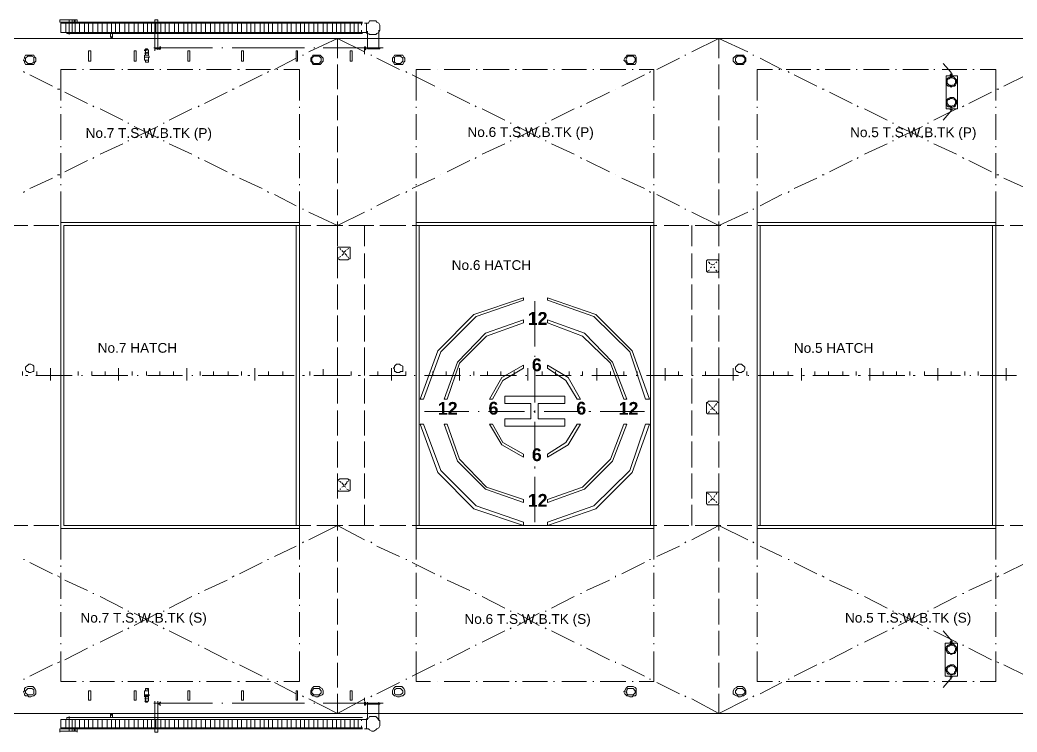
# Model space of a CAD drawing. Header units: millimetres. Extents: x -1005 to 294628, y -1154 to 182592.
# Drawn here: x 98348 to 164823, y 131418 to 178873 of the extents above; entities that cross this region are included whole.
import ezdxf

# ---------------------------------------------------------------- set-up
doc = ezdxf.new("R2010")
doc.units = ezdxf.units.MM
doc.layers.add('PDF_Geomertry', color=7, linetype='Continuous')
doc.layers.add('PDF_Text', color=7, linetype='Continuous')
doc.styles.add('PDF SansSerif Bold', font='sanssb__.ttf')
doc.styles.get("Standard").update_dxf_attribs({"font": 'arial.ttf'})

msp = doc.modelspace()

# ---------------------------------------------------------------- linework, layer by layer
at = {"layer": 'PDF_Geomertry', "lineweight": 5}
for points in [[(100999, 178735), (100999, 178873), (101619, 178873), (101826, 178873), (101619, 178873), (101619, 178735)], [(101413, 178666), (101413, 178046)], [(101619, 178804), (101619, 177909)], [(101482, 177977), (101482, 178046), (101482, 177977)], [(104443, 177771), (104443, 177633), (104443, 177771)], [(106647, 176807), (106923, 176875), (106647, 176875)], [(107336, 177013), (107336, 177013), (107336, 176944)], [(107542, 177151), (107542, 177151)], [(107680, 177082), (107680, 176875), (107680, 177082)], [(99071, 176531), (99277, 176531), (99346, 176393), (99415, 176324), (99415, 176118), (99346, 176049), (99277, 175911), (99071, 175911), (98933, 175911), (98726, 175911), (98658, 176049), (98658, 176118), (98589, 176187), (98658, 176324), (98658, 176393), (98726, 176531), (98933, 176531)], [(99071, 176462), (98933, 176462), (98864, 176462), (98726, 176324), (98726, 176118), (98864, 175980), (98933, 175980), (99071, 175980), (99140, 175980), (99277, 176049), (99277, 176393), (99140, 176462)], [(102928, 176807), (102928, 176118), (103066, 176118), (103066, 176807)], [(105958, 176807), (105958, 176118), (106096, 176118), (106096, 176807)], [(106923, 176669), (106647, 176669), (106923, 176738)], [(109540, 176807), (109540, 176118), (109678, 176118), (109678, 176807)], [(113121, 176807), (113121, 176118), (113259, 176118), (113259, 176807)], [(116772, 176807), (116772, 176118), (116841, 176118), (116841, 176807)], [(118218, 176531), (118356, 176531), (118563, 176324), (118563, 176118), (118356, 175911), (118218, 175911), (118080, 175911), (117874, 175911), (117805, 176049), (117736, 176118), (117736, 176324), (117805, 176393), (117874, 176531), (118080, 176531)], [(118218, 176462), (118080, 176462), (117943, 176462), (117805, 176324), (117805, 176118), (117943, 175980), (118080, 175980), (118218, 175980), (118287, 175980), (118425, 176118), (118425, 176324), (118287, 176462)], [(120353, 176807), (120353, 176118), (120491, 176118), (120491, 176807)], [(123659, 176531), (123866, 176531), (123935, 176393), (124004, 176324), (124004, 176118), (123935, 176049), (123866, 175911), (123659, 175911), (123522, 175911), (123315, 175911), (123246, 176049), (123177, 176118), (123177, 176324), (123246, 176393), (123315, 176531), (123522, 176531)], [(123659, 176462), (123522, 176462), (123453, 176462), (123315, 176393), (123315, 176049), (123453, 175980), (123522, 175980), (123659, 175980), (123728, 175980), (123866, 176118), (123866, 176324), (123728, 176462)], [(139156, 176531), (139363, 176531), (139432, 176393), (139432, 176049), (139363, 175911), (139156, 175911), (139018, 175911), (138812, 175911), (138743, 176049), (138605, 176187), (138674, 176324), (138743, 176393), (138812, 176531), (139018, 176531)], [(139156, 176462), (139018, 176462), (138881, 176462), (138812, 176393), (138812, 176324), (138743, 176187), (138812, 176118), (138812, 176049), (138881, 175980), (139018, 175980), (139156, 175980), (139225, 175980), (139363, 176118), (139363, 176324), (139225, 176462)], [(146388, 176531), (146595, 176531), (146664, 176393), (146732, 176324), (146732, 176118), (146664, 176049), (146595, 175911), (146388, 175911), (146250, 175911), (146113, 175911), (145906, 176118), (145906, 176324), (146113, 176531), (146250, 176531)], [(146388, 176462), (146250, 176462), (146181, 176462), (146044, 176324), (146044, 176118), (146181, 175980), (146250, 175980), (146388, 175980), (146526, 175980), (146664, 176118), (146664, 176324), (146526, 176462)], [(106716, 176049), (106923, 176049)], [(160852, 175154), (160852, 172950), (160094, 172950), (160094, 175154)], [(160783, 174740), (160783, 174878), (160576, 175085), (160370, 175085), (160232, 175016), (160094, 174878), (160094, 174671), (160163, 174534), (160232, 174465), (160370, 174465), (160439, 174396), (160576, 174465), (160645, 174465), (160714, 174534), (160783, 174671), (160783, 174740)], [(160714, 174740), (160714, 174878), (160645, 174947), (160507, 175016), (160370, 175016), (160301, 174947), (160232, 174947), (160163, 174878), (160163, 174671), (160301, 174534), (160370, 174534), (160439, 174465), (160507, 174534), (160645, 174534), (160645, 174603), (160714, 174671), (160714, 174740)], [(160439, 175291), (160439, 175360), (160439, 175291)], [(160439, 175222), (160439, 175291), (160439, 175222)], [(160439, 175291), (160439, 175222), (160439, 175291)], [(160783, 173363), (160783, 173501), (160576, 173707), (160370, 173707), (160232, 173638), (160094, 173501), (160094, 173294), (160163, 173156), (160232, 173087), (160370, 173087), (160439, 173018), (160576, 173087), (160645, 173087), (160714, 173156), (160783, 173294), (160783, 173363)], [(160714, 173363), (160714, 173501), (160645, 173569), (160507, 173638), (160370, 173638), (160301, 173569), (160232, 173569), (160163, 173501), (160163, 173294), (160301, 173156), (160370, 173156), (160439, 173087), (160507, 173156), (160645, 173156), (160645, 173225), (160714, 173294), (160714, 173363)], [(160439, 172881), (160439, 172950), (160439, 172881)], [(160439, 172881), (160439, 172950), (160439, 172881)], [(116772, 165167), (116772, 145193), (101275, 145193), (101275, 165167)], [(124761, 144986), (140603, 144986), (140603, 165373), (124761, 165373)], [(124968, 145193), (140396, 145193), (140396, 165167), (124968, 165167)], [(147490, 144986), (163400, 144986), (163400, 165373), (147490, 165373)], [(147697, 145193), (163194, 145193), (163194, 165167), (147697, 165167)], [(120216, 162894), (120284, 162963), (120353, 162963), (120353, 163032), (120353, 163651), (120353, 163720), (120284, 163720), (120216, 163720), (119665, 163720), (119596, 163720), (119527, 163720), (119527, 163651), (119527, 163032), (119527, 162963), (119596, 162963), (119665, 162894)], [(144804, 162067), (144873, 162067), (144942, 162136), (144942, 162756), (144942, 162825), (144873, 162894), (144804, 162894), (144253, 162894), (144184, 162894), (144115, 162825), (144115, 162756), (144115, 162136), (144184, 162067), (144253, 162067)], [(144528, 162481), (144528, 162481)], [(131924, 160208), (131924, 160345), (128618, 159243), (126208, 156833), (125037, 153596), (125243, 153596), (126414, 156764), (128756, 159106)], [(133508, 160208), (133508, 160345), (136746, 159243), (139156, 156833), (140327, 153596), (140052, 153596), (139018, 156764), (136608, 159106)], [(131924, 158692), (131924, 158899), (129376, 158004), (127516, 156075), (126621, 153596), (126828, 153596), (127654, 156006), (129445, 157797)], [(133508, 158692), (133508, 158899), (135988, 158004), (137848, 156075), (138812, 153596), (138605, 153596), (137710, 156006), (135850, 157797)], [(99002, 155386), (99071, 155386), (99209, 155455), (99277, 155455), (99277, 155800), (99209, 155869), (99071, 155937), (98933, 155937), (98726, 155731), (98726, 155593), (98795, 155455), (98864, 155455), (98933, 155386), (99002, 155386)], [(123590, 155386), (123659, 155386), (123728, 155455), (123866, 155455), (123866, 155800), (123728, 155869), (123659, 155937), (123453, 155937), (123315, 155800), (123315, 155731), (123246, 155662), (123315, 155593), (123315, 155455), (123384, 155455), (123453, 155386), (123590, 155386)], [(131924, 155662), (131924, 155869), (130478, 155042), (129651, 153596), (129858, 153596), (130547, 154835)], [(135712, 153596), (134886, 155042), (133508, 155869), (133508, 155662), (134748, 154835), (135506, 153596)], [(146319, 155386), (146457, 155386), (146526, 155455), (146595, 155455), (146664, 155593), (146664, 155731), (146457, 155937), (146250, 155937), (146044, 155731), (146044, 155593), (146113, 155455), (146181, 155455), (146250, 155386), (146319, 155386)], [(132406, 153320), (132406, 152287), (130685, 152287), (130685, 151805), (134679, 151805), (134679, 152287), (132889, 152287), (132889, 153320), (134679, 153320), (134679, 153802), (130685, 153802), (130685, 153320)], [(131924, 145193), (131924, 145400), (128756, 146502), (126414, 148843), (125243, 151943), (125037, 151943), (126208, 148706), (128618, 146295)], [(131924, 146708), (131924, 146915), (129445, 147741), (127654, 149601), (126828, 151943), (126621, 151943), (127516, 149463), (129376, 147604)], [(131924, 149739), (131924, 149945), (130547, 150703), (129858, 151943), (129651, 151943), (130478, 150565)], [(140052, 151943), (139018, 148843), (136608, 146502), (133508, 145400), (133508, 145193), (136746, 146295), (139156, 148706), (140327, 151943)], [(135712, 151943), (134886, 150565), (133508, 149739), (133508, 149945), (134748, 150703), (135506, 151943)], [(138812, 151943), (137848, 149463), (135988, 147604), (133508, 146708), (133508, 146915), (135850, 147741), (137710, 149601), (138605, 151943)], [(120216, 148292), (119665, 148292), (119596, 148223), (119527, 148223), (119527, 148155), (119527, 147604), (119527, 147535), (119596, 147466), (119665, 147466), (120216, 147466), (120284, 147466), (120353, 147535), (120353, 147604), (120353, 148155), (120353, 148223), (120284, 148223)], [(144804, 147397), (144253, 147397), (144184, 147397), (144115, 147397), (144115, 147328), (144115, 146708), (144115, 146639), (144184, 146570), (144253, 146570), (144804, 146570), (144873, 146570), (144942, 146639), (144942, 146708), (144942, 147328), (144942, 147397), (144873, 147397)], [(160025, 137341), (160852, 137341), (160852, 135137), (160025, 135137), (160025, 137341)], [(160783, 136928), (160783, 137066), (160576, 137272), (160370, 137272), (160232, 137203), (160094, 137066), (160094, 136859), (160163, 136721), (160232, 136652), (160370, 136652), (160439, 136584), (160576, 136652), (160645, 136652), (160714, 136721), (160783, 136859), (160783, 136928)], [(160714, 136928), (160714, 136997), (160645, 137135), (160507, 137203), (160370, 137203), (160301, 137135), (160232, 137135), (160163, 136997), (160163, 136859), (160370, 136652), (160507, 136652), (160645, 136721), (160645, 136790), (160714, 136859), (160714, 136928)], [(160439, 137479), (160439, 137410), (160439, 137479)], [(160783, 135550), (160783, 135688), (160576, 135895), (160370, 135895), (160232, 135826), (160094, 135688), (160094, 135482), (160163, 135344), (160232, 135275), (160370, 135275), (160439, 135206), (160576, 135275), (160645, 135275), (160714, 135344), (160783, 135482), (160783, 135550)], [(160714, 135550), (160714, 135619), (160645, 135757), (160507, 135826), (160370, 135826), (160301, 135757), (160232, 135757), (160163, 135619), (160163, 135482), (160370, 135275), (160507, 135275), (160645, 135344), (160645, 135413), (160714, 135482), (160714, 135550)], [(160439, 135068), (160439, 135137), (160439, 134931), (160439, 135068)], [(99071, 134448), (98933, 134448), (98864, 134448), (98726, 134380), (98658, 134311), (98658, 134173), (98589, 134104), (98658, 133966), (98658, 133897), (98726, 133829), (98864, 133829), (98933, 133760), (99071, 133760), (99209, 133829), (99277, 133829), (99415, 133966), (99415, 134173), (99346, 134311), (99209, 134448)], [(99071, 133897), (99140, 133897), (99277, 133966), (99277, 134242), (99140, 134311), (99071, 134311), (98933, 134311), (98864, 134311), (98726, 134173), (98726, 134035), (98864, 133897), (98933, 133897)], [(118218, 134448), (118080, 134448), (117943, 134448), (117805, 134311), (117736, 134173), (117736, 133966), (117874, 133829), (117943, 133829), (118080, 133760), (118218, 133760), (118287, 133829), (118356, 133829), (118494, 133897), (118563, 133966), (118563, 134173), (118494, 134311), (118356, 134380), (118287, 134448)], [(118218, 133897), (118287, 133897), (118425, 134035), (118425, 134173), (118287, 134311), (118218, 134311), (118080, 134311), (117943, 134311), (117805, 134173), (117805, 134035), (117943, 133897), (118080, 133897)], [(123659, 134448), (123522, 134448), (123384, 134448), (123246, 134311), (123177, 134173), (123177, 133966), (123315, 133829), (123384, 133829), (123522, 133760), (123659, 133760), (123797, 133829), (123866, 133829), (124004, 133966), (124004, 134173), (123935, 134311), (123797, 134448)], [(123659, 133897), (123728, 133897), (123866, 134035), (123866, 134173), (123728, 134311), (123659, 134311), (123522, 134311), (123453, 134311), (123315, 134242), (123315, 133966), (123453, 133897), (123522, 133897)], [(139156, 134448), (139018, 134448), (138881, 134448), (138743, 134311), (138674, 134173), (138605, 134104), (138674, 133966), (138812, 133829), (138881, 133829), (139018, 133760), (139156, 133760), (139225, 133829), (139363, 133829), (139432, 133897), (139432, 134311), (139363, 134380), (139225, 134448)], [(139156, 133897), (139225, 133897), (139363, 134035), (139363, 134173), (139225, 134311), (139156, 134311), (139018, 134311), (138881, 134311), (138812, 134242), (138812, 134173), (138743, 134104), (138812, 134035), (138812, 133966), (138881, 133897), (139018, 133897)], [(146388, 134448), (146250, 134448), (146181, 134448), (146113, 134380), (145975, 134311), (145906, 134173), (145906, 133966), (145975, 133897), (146113, 133829), (146181, 133829), (146250, 133760), (146388, 133760), (146526, 133829), (146595, 133829), (146732, 133966), (146732, 134173), (146664, 134311), (146526, 134448)], [(146388, 133897), (146526, 133897), (146664, 134035), (146664, 134173), (146526, 134311), (146388, 134311), (146250, 134311), (146181, 134311), (146044, 134173), (146044, 134035), (146181, 133897), (146250, 133897)], [(102928, 133553), (102928, 134173), (103066, 134173), (103066, 133553)], [(105958, 133553), (105958, 134173), (106096, 134173), (106096, 133553)], [(106647, 133622), (106923, 133622)], [(109540, 133553), (109540, 134173), (109678, 134173), (109678, 133553)], [(113121, 133553), (113121, 134173), (113259, 134173), (113259, 133553)], [(116772, 133553), (116772, 134173), (116841, 134173), (116841, 133553)], [(120353, 133553), (120353, 134173), (120491, 134173), (120491, 133553)], [(106785, 133415), (106785, 133415)], [(107542, 133484), (107542, 133209), (107542, 133484)], [(107680, 133209), (107680, 133415)], [(121318, 133209), (121386, 133209), (121386, 133415), (121318, 133415)], [(101482, 132382), (101482, 132244), (101482, 132382)], [(101619, 131556), (101619, 132451)], [(100999, 131625), (100999, 131556), (100999, 131487), (101619, 131487), (101826, 131487), (101619, 131487), (101619, 131625)], [(101068, 132244), (101068, 132244)], [(101413, 131693), (101413, 132244)]]:
    msp.add_lwpolyline(points, close=True, dxfattribs=at)
for points in [[(100999, 178873), (100999, 178804)], [(102032, 178735), (101964, 178735), (101826, 178735), (101826, 178873), (101964, 178873), (102032, 178873), (102170, 178873), (102032, 178873)], [(101964, 178666), (101964, 178735), (101964, 178873), (102032, 178873), (102032, 178735), (102032, 178666), (102032, 178528)], [(102170, 178735), (102032, 178735), (102170, 178735), (102170, 178873), (102170, 178804)], [(107336, 177977), (107336, 178735), (107336, 178873), (107542, 178873), (107542, 178735), (107542, 177977)], [(101344, 178046), (101826, 178046), (101068, 178046), (101068, 178666), (101826, 178666), (101826, 178046)], [(101068, 178666), (101068, 178597), (101068, 178597)], [(101068, 178666), (101068, 178666)], [(101344, 178666), (101826, 178666)], [(121180, 178735), (101482, 178735), (101482, 178666), (121180, 178666)], [(101482, 178666), (101482, 178735)], [(102032, 178184), (102032, 178046), (102032, 178666)], [(102308, 178046), (102308, 178666)], [(102652, 178046), (102652, 178666)], [(102928, 178046), (102928, 178666)], [(103203, 178046), (103203, 178666)], [(103548, 178046), (103548, 178666)], [(103823, 178046), (103823, 178666)], [(104168, 178046), (104168, 178666)], [(104443, 178046), (104443, 178666)], [(104719, 178046), (104719, 178666)], [(104994, 178046), (104994, 178666)], [(105338, 178046), (105338, 178666)], [(105614, 178046), (105614, 178666)], [(105958, 178046), (105958, 178666)], [(106234, 178046), (106234, 178666)], [(106578, 178046), (106578, 178666)], [(106854, 178046), (106854, 178666)], [(107129, 178046), (107129, 178666)], [(107405, 178046), (107405, 178666)], [(107749, 178046), (107749, 178666)], [(108025, 178046), (108025, 178666)], [(108300, 178046), (108300, 178666)], [(108645, 178046), (108645, 178666)], [(108920, 178046), (108920, 178666)], [(109264, 178046), (109264, 178666)], [(109540, 178046), (109540, 178666)], [(109815, 178046), (109815, 178666)], [(110091, 178046), (110091, 178666)], [(110435, 178046), (110435, 178666)], [(110711, 178046), (110711, 178666)], [(111055, 178046), (111055, 178666)], [(111331, 178046), (111331, 178666)], [(111675, 178046), (111675, 178666)], [(111951, 178046), (111951, 178666)], [(112226, 178046), (112226, 178666)], [(112501, 178046), (112501, 178666)], [(112846, 178046), (112846, 178666)], [(113121, 178046), (113121, 178666)], [(113466, 178046), (113466, 178666)], [(113741, 178046), (113741, 178666)], [(114017, 178046), (114017, 178666)], [(114361, 178046), (114361, 178666)], [(114637, 178046), (114637, 178666)], [(114912, 178046), (114912, 178666)], [(115188, 178046), (115188, 178666)], [(115532, 178046), (115532, 178666)], [(115808, 178046), (115808, 178666)], [(116152, 178046), (116152, 178666)], [(116427, 178046), (116427, 178666)], [(116772, 178046), (116772, 178666)], [(117047, 178046), (117047, 178666)], [(117323, 178046), (117323, 178666)], [(117598, 178046), (117598, 178666)], [(117943, 178046), (117943, 178666)], [(118218, 178046), (118218, 178666)], [(118563, 178046), (118563, 178666)], [(118838, 178046), (118838, 178666)], [(119182, 178046), (119182, 178666)], [(119458, 178046), (119458, 178666)], [(119733, 178046), (119733, 178666)], [(120009, 178046), (120009, 178666)], [(120353, 178046), (120353, 178666)], [(120629, 178046), (120629, 178666)], [(120904, 178046), (120904, 178666)], [(121111, 178666), (121111, 178528)], [(121111, 178184), (121111, 178046)], [(121593, 177977), (121662, 177909), (122075, 177909), (122144, 177977), (122282, 178046), (122351, 178184), (122351, 178528), (122282, 178666), (122144, 178735), (122075, 178804), (121662, 178804), (121593, 178666), (121318, 178666)], [(121455, 177977), (121455, 178666)], [(122282, 176944), (122282, 178184)], [(90599, 177633), (144666, 177633), (237028, 177633)], [(101068, 178115), (101068, 178046), (101068, 178046)], [(101068, 178115), (101068, 178115)], [(121524, 178046), (101482, 178046), (101482, 177977), (109678, 177977)], [(101482, 177977), (101482, 178046)], [(104374, 177977), (104374, 177702)], [(104512, 177977), (104512, 177702), (104443, 177702)], [(107336, 178115), (107336, 176944), (107336, 176944), (107336, 177151), (107336, 176875), (107336, 176807)], [(107542, 178115), (107542, 176944), (107542, 176944), (107542, 177151), (107542, 176875), (107542, 176875)], [(108369, 177977), (121180, 177977)], [(117598, 176738), (119527, 177633)], [(119527, 176324), (119527, 177633), (121318, 176738)], [(121524, 178115), (121524, 176944), (122282, 176944), (122351, 176944), (122351, 177013), (122282, 177013), (121524, 177013)], [(122282, 178115), (122282, 178115)], [(143151, 176738), (144942, 177633)], [(144942, 176324), (144942, 177633), (146870, 176738)], [(106923, 176875), (106923, 176531), (106647, 176531), (106923, 176531), (106923, 176531)], [(106716, 176875), (106716, 176944), (106854, 176944), (106854, 176875)], [(106785, 176944), (106785, 176875)], [(111193, 177013), (107267, 177013)], [(107336, 176944), (107336, 176944), (107336, 176944), (107336, 177082), (107336, 177151), (107336, 177151)], [(107336, 176875), (107336, 177151)], [(107749, 176944), (107680, 176944), (107542, 176944), (107542, 176944), (107336, 176944), (107336, 176944)], [(107542, 176875), (107542, 177151)], [(107542, 176944), (107542, 176944), (107542, 177082), (107542, 177013), (107680, 177013)], [(107542, 177013), (107542, 177013)], [(107749, 177082), (107680, 177082), (107680, 177082)], [(111882, 177013), (111813, 177013)], [(117323, 177013), (112501, 177013)], [(118012, 177013), (117943, 177013)], [(122557, 177013), (118563, 177013)], [(121318, 176600), (121318, 176875), (121318, 177082), (121386, 177082), (121386, 176875), (121318, 176875)], [(121455, 177013), (121386, 177013)], [(121386, 176944), (121455, 176944)], [(106647, 176669), (106647, 176669)], [(106647, 176531), (106647, 176531)], [(106647, 176393), (106647, 176531), (106923, 176531), (106991, 176393), (106647, 176393), (106647, 176187), (106923, 176187), (106923, 176393)], [(106716, 176807), (106716, 176531), (106716, 176531)], [(106716, 176187), (106716, 176049), (106716, 176049)], [(106923, 176531), (106923, 176531)], [(106923, 176187), (106923, 176049), (106923, 176049)], [(115325, 175567), (116772, 176324)], [(117185, 176531), (117254, 176531)], [(121800, 176531), (121731, 176531)], [(123659, 175567), (122144, 176324)], [(140809, 175567), (142324, 176324)], [(142669, 176531), (142738, 176531)], [(147283, 176531), (147215, 176531)], [(149143, 175567), (147697, 176324)], [(101068, 173501), (101068, 175567), (102101, 175567)], [(102515, 175567), (102584, 175567)], [(102997, 175567), (104650, 175567)], [(105132, 175567), (105201, 175567)], [(105545, 175567), (107267, 175567)], [(107680, 175567), (107749, 175567)], [(108162, 175567), (109884, 175567)], [(110298, 175567), (110366, 175567)], [(110780, 175567), (112433, 175567)], [(112846, 175567), (112984, 175567)], [(113397, 175567), (115050, 175567)], [(115463, 175567), (115532, 175567)], [(115945, 175567), (116978, 175567), (116978, 173501)], [(119527, 174258), (119527, 175911)], [(124761, 173501), (124761, 175567), (125726, 175567)], [(126208, 175567), (126208, 175567)], [(126621, 175567), (128343, 175567)], [(128756, 175567), (128825, 175567)], [(129238, 175567), (130960, 175567)], [(131373, 175567), (131442, 175567)], [(131855, 175567), (133508, 175567)], [(133922, 175567), (133991, 175567)], [(134473, 175567), (136126, 175567)], [(136539, 175567), (136608, 175567)], [(137021, 175567), (138743, 175567)], [(139156, 175567), (139225, 175567)], [(139638, 175567), (140603, 175567), (140603, 173501)], [(144942, 174258), (144942, 175911)], [(147490, 173501), (147490, 175567), (148523, 175567)], [(148936, 175567), (149005, 175567)], [(149419, 175567), (151072, 175567)], [(151485, 175567), (151623, 175567)], [(152036, 175567), (153689, 175567)], [(154102, 175567), (154171, 175567)], [(154584, 175567), (156306, 175567)], [(156719, 175567), (156788, 175567)], [(157201, 175567), (158923, 175567)], [(159268, 175567), (159337, 175567)], [(159819, 175567), (161472, 175567)], [(160370, 175154), (160370, 175222), (160439, 175291), (160507, 175291), (160507, 175222), (160507, 175154), (160507, 175222), (160439, 175222), (160439, 175291), (160439, 175222), (160370, 175222), (160439, 175154), (160439, 175360), (159888, 175980)], [(161885, 175567), (161954, 175567)], [(162367, 175567), (163400, 175567), (163400, 173501)], [(98658, 175360), (98589, 175429)], [(100517, 174465), (99002, 175222)], [(112984, 174465), (114499, 175222)], [(114843, 175360), (114912, 175429)], [(124141, 175360), (124073, 175429)], [(126001, 174465), (124486, 175222)], [(138467, 174465), (139983, 175222)], [(140327, 175360), (140396, 175429)], [(149625, 175360), (149556, 175429)], [(151485, 174465), (149970, 175222)], [(163951, 174465), (165466, 175222)], [(100999, 174258), (100862, 174258)], [(112501, 174258), (112639, 174258)], [(126414, 174258), (126414, 174258)], [(138054, 174258), (138054, 174258)], [(151967, 174258), (151829, 174258)], [(163469, 174258), (163607, 174258)], [(102859, 173294), (101344, 174052)], [(110642, 173294), (112157, 174052)], [(119527, 172192), (119527, 173845)], [(128343, 173294), (126828, 174052)], [(136126, 173294), (137641, 174052)], [(144942, 172192), (144942, 173845)], [(153827, 173294), (152311, 174052)], [(161609, 173294), (163125, 174052)], [(101068, 173018), (101068, 173087)], [(103272, 173087), (103203, 173156)], [(105201, 172192), (103685, 172950)], [(108300, 172192), (109815, 172950)], [(110229, 173087), (110298, 173156)], [(116978, 173087), (116978, 173018)], [(124761, 173018), (124761, 173087)], [(128756, 173087), (128687, 173156)], [(130685, 172192), (129169, 172950)], [(133784, 172192), (135299, 172950)], [(135712, 173087), (135781, 173156)], [(140603, 173087), (140603, 173018)], [(147490, 173018), (147490, 173087)], [(154240, 173087), (154171, 173156)], [(156168, 172192), (154653, 172950)], [(159268, 172192), (160783, 172950)], [(160439, 172812), (160439, 172881), (160439, 172812), (159888, 172192)], [(160370, 172950), (160370, 172881), (160507, 172881), (160507, 172950), (160439, 172881), (160370, 172950), (160439, 172950)], [(160439, 172812), (160439, 172812), (160439, 172950)], [(160439, 172881), (160439, 172881)], [(161196, 173087), (161265, 173156)], [(163400, 173087), (163400, 173018)], [(101068, 170883), (101068, 172605)], [(116978, 172605), (116978, 170883)], [(124761, 170883), (124761, 172605)], [(140603, 172605), (140603, 170883)], [(147490, 170883), (147490, 172605)], [(163400, 172605), (163400, 170883)], [(105614, 171985), (105545, 171985)], [(107542, 171021), (105958, 171779)], [(105958, 171021), (107542, 171779)], [(107887, 171985), (107956, 171985)], [(119527, 170057), (119527, 171779)], [(131098, 171985), (131029, 171985)], [(131511, 171021), (132957, 171779)], [(132957, 171021), (131511, 171779)], [(133371, 171985), (133440, 171985)], [(144942, 170057), (144942, 171779)], [(156582, 171985), (156513, 171985)], [(156926, 171021), (158510, 171779)], [(158510, 171021), (156926, 171779)], [(158854, 171985), (158923, 171985)], [(101068, 170401), (101068, 170470)], [(103685, 169919), (105201, 170608)], [(105545, 170814), (105614, 170814)], [(107956, 170814), (107887, 170814)], [(109815, 169919), (108300, 170608)], [(116978, 170470), (116978, 170401)], [(124761, 170401), (124761, 170470)], [(129169, 169919), (130685, 170608)], [(131029, 170814), (131098, 170814)], [(133440, 170814), (133371, 170814)], [(135299, 169919), (133784, 170608)], [(140603, 170470), (140603, 170401)], [(147490, 170401), (147490, 170470)], [(154653, 169919), (156168, 170608)], [(156513, 170814), (156582, 170814)], [(158923, 170814), (158854, 170814)], [(160783, 169919), (159268, 170608)], [(163400, 170470), (163400, 170401)], [(101068, 168335), (101068, 169988)], [(103203, 169644), (103272, 169712)], [(110298, 169644), (110229, 169712)], [(116978, 169988), (116978, 168335)], [(119527, 167991), (119527, 169644)], [(124761, 168335), (124761, 169988)], [(128687, 169644), (128756, 169712)], [(135781, 169644), (135712, 169712)], [(140603, 169988), (140603, 168335)], [(144942, 167991), (144942, 169644)], [(147490, 168335), (147490, 169988)], [(154171, 169644), (154240, 169712)], [(161265, 169644), (161196, 169712)], [(163400, 169988), (163400, 168335)], [(101344, 168748), (102859, 169506)], [(112157, 168748), (110642, 169506)], [(126828, 168748), (128343, 169506)], [(137641, 168748), (136126, 169506)], [(152311, 168748), (153827, 169506)], [(163125, 168748), (161609, 169506)], [(99002, 167646), (100517, 168335)], [(100862, 168542), (100999, 168542)], [(112639, 168542), (112501, 168542)], [(114499, 167646), (112984, 168335)], [(124486, 167646), (126001, 168335)], [(126414, 168542), (126414, 168542)], [(138054, 168542), (138054, 168542)], [(139983, 167646), (138467, 168335)], [(149970, 167646), (151485, 168335)], [(151829, 168542), (151967, 168542)], [(163607, 168542), (163469, 168542)], [(165466, 167646), (163951, 168335)], [(101068, 167853), (101068, 167922)], [(116978, 167922), (116978, 167853)], [(119527, 165855), (119527, 167577)], [(124761, 167853), (124761, 167922)], [(140603, 167922), (140603, 167853)], [(144942, 165855), (144942, 167577)], [(147490, 167853), (147490, 167922)], [(163400, 167922), (163400, 167853)], [(98589, 167371), (98658, 167440)], [(116978, 167440), (116978, 165373), (116978, 144986), (101068, 144986), (101068, 165373), (116978, 165373)], [(101068, 165373), (101068, 167440)], [(114912, 167371), (114843, 167440)], [(116772, 166475), (115325, 167233)], [(122144, 166475), (123659, 167233)], [(124073, 167371), (124141, 167440)], [(124761, 165373), (124761, 167440)], [(140396, 167371), (140327, 167440)], [(140603, 167440), (140603, 165373)], [(142324, 166475), (140809, 167233)], [(147490, 165373), (147490, 167440)], [(147697, 166475), (149143, 167233)], [(149556, 167371), (149625, 167440)], [(163400, 167440), (163400, 165373)], [(117254, 166269), (117185, 166269)], [(121731, 166269), (121800, 166269)], [(142738, 166269), (142669, 166269)], [(147215, 166269), (147283, 166269)], [(117598, 166062), (119527, 165167), (121318, 166062)], [(143151, 166062), (144942, 165167), (146870, 166062)], [(97142, 165167), (98864, 165167)], [(99277, 165167), (100930, 165167)], [(101344, 165167), (102997, 165167)], [(103479, 165167), (105132, 165167)], [(105545, 165167), (107267, 165167)], [(107680, 165167), (109333, 165167)], [(109747, 165167), (111468, 165167)], [(111882, 165167), (113535, 165167)], [(113948, 165167), (115601, 165167)], [(116083, 165167), (117736, 165167)], [(118149, 165167), (119871, 165167)], [(119527, 163789), (119527, 165442)], [(120284, 165167), (121937, 165167)], [(121318, 165167), (121318, 163789)], [(122351, 165167), (124073, 165167)], [(124486, 165167), (126139, 165167)], [(126552, 165167), (128205, 165167)], [(128687, 165167), (130340, 165167)], [(130753, 165167), (132475, 165167)], [(132889, 165167), (134542, 165167)], [(134955, 165167), (136677, 165167)], [(137021, 165167), (138743, 165167)], [(139156, 165167), (140809, 165167)], [(141291, 165167), (142944, 165167)], [(143151, 165167), (143151, 163789)], [(143358, 165167), (145079, 165167)], [(144942, 163789), (144942, 165442)], [(145493, 165167), (147146, 165167)], [(147559, 165167), (149281, 165167)], [(149625, 165167), (151347, 165167)], [(151760, 165167), (153413, 165167)], [(153895, 165167), (155548, 165167)], [(155962, 165167), (157684, 165167)], [(158097, 165167), (159750, 165167)], [(160163, 165167), (161816, 165167)], [(162229, 165167), (163951, 165167)], [(164364, 165167), (166017, 165167)], [(119665, 163651), (119733, 163583)], [(120284, 163651), (120147, 163583)], [(119527, 161654), (119527, 163307)], [(119596, 163032), (119733, 163100), (119733, 163100)], [(119733, 163514), (119733, 163514)], [(120078, 163514), (119940, 163376), (119802, 163514)], [(119802, 163169), (119940, 163307), (119940, 163307)], [(119940, 163307), (119940, 163307)], [(120009, 163307), (120147, 163169)], [(120147, 163514), (120147, 163514)], [(120284, 163032), (120147, 163100), (120147, 163100)], [(121318, 163307), (121318, 161654)], [(143151, 163307), (143151, 161654)], [(144942, 161654), (144942, 163307)], [(144322, 162205), (144184, 162136)], [(144253, 162756), (144322, 162687), (144322, 162618)], [(144322, 162274), (144322, 162274)], [(144391, 162618), (144528, 162549), (144666, 162618)], [(144460, 162412), (144391, 162343)], [(144597, 162412), (144666, 162343)], [(144804, 162756), (144735, 162687), (144735, 162687)], [(144735, 162274), (144735, 162274)], [(144735, 162205), (144804, 162136)], [(119527, 159588), (119527, 161241)], [(121318, 161241), (121318, 159588)], [(143151, 161241), (143151, 159588)], [(144942, 159588), (144942, 161241)], [(132682, 160139), (132682, 157108)], [(119527, 157453), (119527, 159175)], [(121318, 159175), (121318, 157453)], [(143151, 159175), (143151, 157453)], [(144942, 157453), (144942, 159175)], [(119527, 155386), (119527, 157039)], [(121318, 157039), (121318, 155386)], [(143151, 157039), (143151, 155386)], [(144942, 155386), (144942, 157039)], [(132682, 156488), (132682, 156420)], [(100379, 154835), (100379, 155662)], [(104925, 154835), (104925, 155662)], [(109471, 154835), (109471, 155662)], [(114017, 154835), (114017, 155662)], [(118563, 155180), (118563, 155593)], [(123108, 154835), (123108, 155662)], [(127654, 154835), (127654, 155662)], [(132200, 154835), (132200, 155662)], [(132682, 155800), (132682, 153389)], [(136814, 154835), (136814, 155662)], [(141360, 154835), (141360, 155662)], [(145906, 154835), (145906, 155662)], [(150452, 154835), (150452, 155662)], [(154997, 154835), (154997, 155662)], [(159543, 154835), (159543, 155662)], [(164089, 154835), (164089, 155662)], [(98520, 155180), (98520, 155455)], [(98864, 155180), (98726, 155180)], [(101826, 155180), (99415, 155180)], [(99484, 155180), (99484, 155455)], [(101275, 155180), (101275, 155455)], [(102239, 155180), (102239, 155455)], [(102515, 155180), (102446, 155180)], [(105545, 155180), (103135, 155180), (103135, 155455)], [(104030, 155180), (104030, 155455)], [(105821, 155180), (105821, 155455)], [(106234, 155180), (106165, 155180)], [(106785, 155180), (106785, 155455)], [(109196, 155180), (106854, 155180)], [(107680, 155180), (107680, 155455)], [(108576, 155180), (108576, 155455)], [(109884, 155180), (109815, 155180)], [(110366, 155180), (110366, 155455)], [(112915, 155180), (110504, 155180)], [(111262, 155180), (111262, 155455)], [(112226, 155180), (112226, 155455)], [(113121, 155180), (113121, 155455)], [(113672, 155180), (113535, 155180)], [(116634, 155180), (114223, 155180)], [(114912, 155180), (114912, 155455)], [(115876, 155180), (115876, 155455)], [(116772, 155180), (116772, 155455)], [(117323, 155180), (117185, 155180)], [(117667, 155180), (117667, 155455)], [(120353, 155180), (117943, 155180)], [(119527, 155180), (119527, 155455)], [(119527, 153320), (119527, 154973)], [(120422, 155180), (120422, 155455)], [(121042, 155180), (120904, 155180)], [(121318, 155180), (121318, 155455)], [(121318, 154973), (121318, 153320)], [(124073, 155455), (124073, 155180), (121662, 155180)], [(122213, 155180), (122213, 155455)], [(124692, 155180), (124624, 155180)], [(124968, 155180), (124968, 155455)], [(127723, 155180), (125312, 155180)], [(125863, 155180), (125863, 155455)], [(126759, 155180), (126759, 155455)], [(128412, 155180), (128343, 155180)], [(128618, 155180), (128618, 155455)], [(131442, 155180), (129032, 155180)], [(129514, 155180), (129514, 155455)], [(130409, 155180), (130409, 155455)], [(131304, 155180), (131304, 155455)], [(132131, 155180), (132062, 155180)], [(135093, 155180), (132751, 155180)], [(133164, 155180), (133164, 155455)], [(134059, 155180), (134059, 155455)], [(134955, 155180), (134955, 155455)], [(135850, 155455), (135850, 155180), (135712, 155180)], [(138812, 155180), (136470, 155180)], [(137710, 155180), (137710, 155455)], [(138605, 155180), (138605, 155455)], [(139569, 155180), (139432, 155180)], [(139501, 155180), (139501, 155455)], [(142531, 155180), (140120, 155180)], [(140396, 155180), (140396, 155455)], [(142256, 155180), (142256, 155455)], [(143220, 155180), (143151, 155180), (143151, 155455)], [(143151, 154973), (143151, 153320)], [(146250, 155180), (143840, 155180)], [(144046, 155180), (144046, 155455)], [(144942, 153320), (144942, 152700), (144873, 152631), (144804, 152631), (144253, 152631), (144184, 152631), (144115, 152700), (144115, 153320), (144115, 153389), (144184, 153389), (144253, 153458), (144804, 153458), (144873, 153389), (144942, 153389), (144942, 153320), (144942, 154973)], [(144942, 155180), (144942, 155455)], [(146801, 155180), (146801, 155455)], [(146939, 155180), (146870, 155180)], [(149901, 155180), (147559, 155180)], [(147697, 155180), (147697, 155455)], [(148592, 155180), (148592, 155455)], [(149556, 155180), (149556, 155455)], [(150658, 155180), (150521, 155180)], [(153620, 155180), (151209, 155180)], [(151347, 155180), (151347, 155455)], [(152242, 155180), (152242, 155455)], [(153207, 155180), (153207, 155455)], [(154102, 155180), (154102, 155455)], [(154378, 155180), (154240, 155180)], [(157339, 155180), (154929, 155180)], [(155893, 155180), (155893, 155455)], [(156788, 155180), (156788, 155455)], [(157684, 155180), (157684, 155455)], [(158028, 155180), (157890, 155180)], [(161058, 155180), (158648, 155180), (158648, 155455)], [(160439, 155180), (160439, 155455)], [(161334, 155180), (161334, 155455)], [(161747, 155180), (161678, 155180)], [(162229, 155180), (162229, 155455)], [(164778, 155180), (162367, 155180)], [(163194, 155180), (163194, 155455)], [(132889, 153802), (132406, 153802)], [(144322, 153182), (144322, 153251), (144184, 153320)], [(144460, 153045), (144391, 153182)], [(144391, 152907), (144528, 152976), (144528, 153045), (144528, 152976), (144666, 152838)], [(144597, 153045), (144666, 153182)], [(144735, 153182), (144735, 153251), (144804, 153320)], [(119527, 151185), (119527, 152838)], [(121318, 152838), (121318, 151185)], [(125312, 152769), (128274, 152769)], [(128894, 152769), (128963, 152769)], [(129583, 152769), (131993, 152769)], [(132613, 152769), (132682, 152769)], [(132682, 152838), (132682, 152700)], [(133302, 152769), (135712, 152769)], [(136263, 152769), (136401, 152769)], [(137021, 152769), (139983, 152769)], [(143151, 152838), (143151, 151185)], [(144253, 152700), (144322, 152769)], [(144322, 152838), (144322, 152838)], [(144735, 152838), (144735, 152838)], [(144804, 152700), (144735, 152769)], [(144942, 151185), (144942, 152838)], [(132406, 151805), (132889, 151805)], [(132682, 152080), (132682, 149739)], [(119527, 149050), (119527, 150772)], [(121318, 150772), (121318, 149050)], [(143151, 150772), (143151, 149050)], [(144942, 149050), (144942, 150772)], [(132682, 149119), (132682, 148981)], [(119527, 146984), (119527, 148637)], [(121318, 148637), (121318, 146984)], [(132682, 148430), (132682, 145400)], [(143151, 148637), (143151, 146984)], [(144942, 146984), (144942, 148637)], [(119733, 148017), (119733, 148086), (119596, 148155)], [(119665, 147604), (119733, 147604)], [(119733, 147672), (119733, 147672)], [(120078, 147741), (119940, 147810), (119940, 147879), (119802, 148017)], [(119802, 147741), (119940, 147810), (119940, 147879)], [(120009, 147879), (120147, 148017), (120147, 148086), (120284, 148155)], [(120147, 147672), (120147, 147672)], [(120284, 147535), (120147, 147604)], [(144322, 147259), (144184, 147328)], [(144322, 147190), (144322, 147190)], [(144460, 147053), (144391, 147190)], [(144391, 146846), (144528, 146984), (144528, 146984)], [(144666, 146846), (144528, 146984), (144528, 146984)], [(144597, 147053), (144666, 147190)], [(144735, 147259), (144804, 147328)], [(144735, 147190), (144735, 147190)], [(119527, 144849), (119527, 146570)], [(121318, 146570), (121318, 145193)], [(143151, 146570), (143151, 145193)], [(144253, 146708), (144322, 146777), (144322, 146777)], [(144804, 146708), (144735, 146777), (144735, 146777)], [(144942, 144849), (144942, 146570)], [(97142, 145193), (98864, 145193)], [(99277, 145193), (100930, 145193)], [(101068, 144986), (101068, 142920)], [(101344, 145193), (102997, 145193)], [(103479, 145193), (105132, 145193)], [(105545, 145193), (107267, 145193)], [(107680, 145193), (109333, 145193)], [(109747, 145193), (111468, 145193)], [(111882, 145193), (113535, 145193)], [(113948, 145193), (115601, 145193)], [(116083, 145193), (117736, 145193)], [(116978, 142920), (116978, 144986)], [(121318, 144229), (119527, 145193), (117598, 144229)], [(118149, 145193), (119871, 145193)], [(120284, 145193), (121937, 145193)], [(122351, 145193), (124073, 145193)], [(124486, 145193), (126139, 145193)], [(124761, 144986), (124761, 142920)], [(126552, 145193), (128205, 145193)], [(128687, 145193), (130340, 145193)], [(130753, 145193), (132475, 145193)], [(132889, 145193), (134542, 145193)], [(134955, 145193), (136677, 145193)], [(137021, 145193), (138743, 145193)], [(139156, 145193), (140809, 145193)], [(140603, 142920), (140603, 144986)], [(141291, 145193), (142944, 145193)], [(143151, 144229), (144942, 145193), (146870, 144229)], [(143358, 145193), (145079, 145193)], [(145493, 145193), (147146, 145193)], [(147490, 144986), (147490, 142920)], [(147559, 145193), (149281, 145193)], [(149625, 145193), (151347, 145193)], [(151760, 145193), (153413, 145193)], [(153895, 145193), (155548, 145193)], [(155962, 145193), (157684, 145193)], [(158097, 145193), (159750, 145193)], [(160163, 145193), (161816, 145193)], [(162229, 145193), (163951, 145193)], [(163400, 142920), (163400, 144986)], [(164364, 145193), (166017, 145193)], [(119527, 142782), (119527, 144435)], [(144942, 142782), (144942, 144435)], [(116772, 143815), (115325, 143127)], [(117254, 144091), (117185, 144022)], [(121731, 144091), (121800, 144022)], [(122144, 143815), (123659, 143127)], [(142324, 143815), (140809, 143127)], [(142738, 144091), (142669, 144022)], [(147215, 144091), (147283, 144022)], [(147697, 143815), (149143, 143127)], [(98589, 142920), (98658, 142920)], [(99002, 142713), (100517, 141956)], [(101068, 142507), (101068, 142438)], [(114499, 142713), (112984, 141956)], [(114912, 142920), (114843, 142920)], [(116978, 142438), (116978, 142507)], [(119527, 140716), (119527, 142369)], [(124073, 142920), (124141, 142920)], [(124486, 142713), (126001, 141956)], [(124761, 142507), (124761, 142438)], [(139983, 142713), (138467, 141956)], [(140396, 142920), (140327, 142920)], [(140603, 142438), (140603, 142507)], [(144942, 140716), (144942, 142369)], [(147490, 142507), (147490, 142438)], [(149556, 142920), (149625, 142920)], [(149970, 142713), (151485, 141956)], [(163400, 142438), (163400, 142507)], [(165466, 142713), (163951, 141956)], [(100862, 141818), (100999, 141749)], [(101068, 142025), (101068, 140303)], [(112639, 141818), (112501, 141749)], [(116978, 140303), (116978, 142025)], [(124761, 142025), (124761, 140303)], [(126414, 141818), (126414, 141749)], [(138054, 141818), (138054, 141749)], [(140603, 140303), (140603, 142025)], [(147490, 142025), (147490, 140303)], [(151829, 141818), (151967, 141749)], [(163400, 140303), (163400, 142025)], [(163607, 141818), (163469, 141749)], [(101344, 141543), (102859, 140854)], [(112157, 141543), (110642, 140854)], [(126828, 141543), (128343, 140854)], [(137641, 141543), (136126, 140854)], [(152311, 141543), (153827, 140854)], [(163125, 141543), (161609, 140854)], [(103203, 140647), (103272, 140647)], [(103685, 140441), (105201, 139683)], [(109815, 140441), (108300, 139683)], [(110298, 140647), (110229, 140647)], [(119527, 138581), (119527, 140303)], [(128687, 140647), (128756, 140647)], [(129169, 140441), (130685, 139683)], [(135299, 140441), (133784, 139683)], [(135781, 140647), (135712, 140647)], [(144942, 138581), (144942, 140303)], [(154171, 140647), (154240, 140647)], [(154653, 140441), (156168, 139683)], [(160783, 140441), (159268, 139683)], [(161265, 140647), (161196, 140647)], [(101068, 139890), (101068, 139821)], [(116978, 139821), (116978, 139890)], [(124761, 139890), (124761, 139821)], [(140603, 139821), (140603, 139890)], [(147490, 139890), (147490, 139821)], [(163400, 139821), (163400, 139890)], [(101068, 139407), (101068, 137754)], [(105545, 139476), (105614, 139476)], [(107542, 139339), (105958, 138512)], [(105958, 139339), (107542, 138512)], [(107956, 139476), (107887, 139476)], [(116978, 137754), (116978, 139407)], [(124761, 139407), (124761, 137754)], [(131029, 139476), (131098, 139476)], [(132957, 139339), (131511, 138512)], [(131511, 139339), (132957, 138512)], [(133440, 139476), (133371, 139476)], [(140603, 137754), (140603, 139407)], [(147490, 139407), (147490, 137754)], [(156513, 139476), (156582, 139476)], [(158510, 139339), (156926, 138512)], [(156926, 139339), (158510, 138512)], [(158923, 139476), (158854, 139476)], [(163400, 137754), (163400, 139407)], [(105614, 138374), (105545, 138305)], [(107887, 138374), (107956, 138305)], [(131098, 138374), (131029, 138305)], [(133371, 138374), (133440, 138305)], [(156582, 138374), (156513, 138305)], [(158854, 138374), (158923, 138305)], [(105201, 138168), (103685, 137410)], [(108300, 138168), (109815, 137410)], [(119527, 136515), (119527, 138168)], [(130685, 138168), (129169, 137410)], [(133784, 138168), (135299, 137410)], [(144942, 136515), (144942, 138168)], [(156168, 138168), (154653, 137410)], [(159268, 138168), (160783, 137410)], [(160439, 137548), (160439, 137548), (159888, 138168)], [(101068, 137341), (101068, 137272)], [(102859, 136997), (101344, 136239)], [(103272, 137203), (103203, 137203)], [(110229, 137203), (110298, 137203)], [(110642, 136997), (112157, 136239)], [(116978, 137272), (116978, 137341)], [(124761, 137341), (124761, 137272)], [(128343, 136997), (126828, 136239)], [(128756, 137203), (128687, 137203)], [(135712, 137203), (135781, 137203)], [(136126, 136997), (137641, 136239)], [(140603, 137272), (140603, 137341)], [(147490, 137341), (147490, 137272)], [(153827, 136997), (152311, 136239)], [(154240, 137203), (154171, 137203)], [(160370, 137341), (160370, 137410), (160439, 137479), (160507, 137479), (160507, 137341), (160507, 137410), (160370, 137410), (160439, 137341), (160439, 137548)], [(160439, 137479), (160439, 137548), (160439, 137479), (160439, 137410)], [(161196, 137203), (161265, 137203)], [(161609, 136997), (163125, 136239)], [(163400, 137272), (163400, 137341)], [(101068, 136790), (101068, 134793), (102101, 134793)], [(115945, 134793), (116978, 134793), (116978, 136790)], [(124761, 136790), (124761, 134793), (125726, 134793)], [(139638, 134793), (140603, 134793), (140603, 136790)], [(147490, 136790), (147490, 134793), (148523, 134793)], [(162367, 134793), (163400, 134793), (163400, 136790)], [(100517, 135895), (99002, 135137)], [(100999, 136101), (100862, 136033)], [(112501, 136101), (112639, 136033)], [(112984, 135895), (114499, 135137)], [(119527, 134380), (119527, 136033)], [(126001, 135895), (124486, 135137)], [(126414, 136101), (126414, 136033)], [(138054, 136101), (138054, 136033)], [(138467, 135895), (139983, 135137)], [(144942, 134380), (144942, 136033)], [(151485, 135895), (149970, 135137)], [(151967, 136101), (151829, 136033)], [(163469, 136101), (163607, 136033)], [(163951, 135895), (165466, 135137)], [(160507, 135137), (160507, 135137), (160439, 135068), (160370, 135137), (160439, 135137), (160439, 134999), (159888, 134380)], [(160370, 135137), (160370, 135137), (160370, 135068), (160507, 135068), (160507, 135137), (160507, 135137)], [(98658, 134931), (98589, 134931)], [(102515, 134793), (102584, 134793)], [(102997, 134793), (104650, 134793)], [(105132, 134793), (105201, 134793)], [(105545, 134793), (107267, 134793)], [(106923, 134242), (106923, 134311), (106716, 134311), (106923, 134242), (106923, 134173)], [(106716, 134173), (106716, 134311), (106716, 134242)], [(107680, 134793), (107749, 134793)], [(108162, 134793), (109884, 134793)], [(110298, 134793), (110366, 134793)], [(110780, 134793), (112433, 134793)], [(112846, 134793), (112984, 134793)], [(113397, 134793), (115050, 134793)], [(114843, 134931), (114912, 134931)], [(115325, 134724), (116772, 133966)], [(115463, 134793), (115532, 134793)], [(123659, 134724), (122144, 133966)], [(124141, 134931), (124073, 134931)], [(126208, 134793), (126208, 134793)], [(126621, 134793), (128343, 134793)], [(128756, 134793), (128825, 134793)], [(129238, 134793), (130960, 134793)], [(131373, 134793), (131442, 134793)], [(131855, 134793), (133508, 134793)], [(133922, 134793), (133991, 134793)], [(134473, 134793), (136126, 134793)], [(136539, 134793), (136608, 134793)], [(137021, 134793), (138743, 134793)], [(139156, 134793), (139225, 134793)], [(140327, 134931), (140396, 134931)], [(140809, 134724), (142324, 133966)], [(149143, 134724), (147697, 133966)], [(148936, 134793), (149005, 134793)], [(149419, 134793), (151072, 134793)], [(149625, 134931), (149556, 134931)], [(151485, 134793), (151623, 134793)], [(152036, 134793), (153689, 134793)], [(154102, 134793), (154171, 134793)], [(154584, 134793), (156306, 134793)], [(156719, 134793), (156788, 134793)], [(157201, 134793), (158923, 134793)], [(159268, 134793), (159337, 134793)], [(159819, 134793), (161472, 134793)], [(161885, 134793), (161954, 134793)], [(106647, 133897), (106647, 133829), (106923, 133829), (106991, 133897), (106647, 133897), (106647, 134173), (106923, 134173), (106923, 133897)], [(106923, 133484), (106647, 133484), (106923, 133484), (106923, 133760), (106647, 133829), (106647, 133760)], [(106923, 133760), (106923, 133760), (106647, 133760)], [(106647, 133622), (106647, 133622)], [(106716, 133829), (106716, 133829)], [(106716, 133760), (106716, 133484), (106716, 133415), (106854, 133415), (106854, 133484)], [(106923, 133829), (106923, 133760)], [(106923, 133622), (106923, 133622)], [(117185, 133829), (117254, 133760)], [(117598, 133622), (119527, 132658), (119527, 133966)], [(121318, 133622), (119527, 132658)], [(121318, 133484), (121318, 133691)], [(121800, 133829), (121731, 133760)], [(142669, 133829), (142738, 133760)], [(143151, 133622), (144942, 132658)], [(146870, 133622), (144942, 132658), (144942, 133966)], [(147283, 133829), (147215, 133760)], [(121524, 133415), (121524, 132244), (101482, 132244), (101482, 132382), (109678, 132382)], [(106647, 133484), (106647, 133484)], [(111193, 133346), (107267, 133346)], [(107336, 133140), (107336, 133140), (107336, 133209), (107336, 133484), (107336, 133415), (107336, 133415)], [(107336, 133484), (107336, 133209)], [(107336, 133415), (107336, 133278), (107336, 133278)], [(107336, 133415), (107336, 133346), (107336, 133346)], [(107336, 132244), (107336, 133415), (107336, 133140)], [(107336, 133346), (107336, 133346), (107336, 133278), (107336, 133278), (107336, 133346), (107542, 133346)], [(107680, 133278), (107542, 133278), (107542, 133415), (107542, 133415)], [(107542, 133140), (107542, 133140), (107542, 133415), (107542, 133346), (107680, 133346)], [(107542, 133415), (107542, 132244)], [(107542, 133346), (107542, 133346)], [(107542, 133278), (107542, 133278), (107542, 133209), (107542, 133209)], [(107749, 133415), (107680, 133415), (107680, 133415)], [(107680, 133415), (107680, 133209)], [(107749, 133209), (107680, 133209), (107680, 133209)], [(111882, 133346), (111813, 133346)], [(117323, 133346), (112501, 133346)], [(118012, 133346), (117943, 133346)], [(122557, 133346), (118563, 133346)], [(121386, 133346), (121455, 133346)], [(121455, 133278), (121386, 133278)], [(121524, 133346), (122282, 133346), (122351, 133346), (122351, 133278), (122282, 133278), (121524, 133278)], [(122282, 132244), (122282, 132176), (122282, 133415)], [(232964, 132658), (144666, 132658), (90599, 132658)], [(101482, 132382), (101482, 132244)], [(104374, 132382), (104374, 132658)], [(104512, 132382), (104512, 132658), (104443, 132658), (104443, 132520), (104443, 132520), (104443, 132658)], [(107336, 132382), (107336, 131625), (107336, 131418), (107542, 131418), (107542, 131625), (107542, 132382)], [(108369, 132382), (121180, 132382)], [(121593, 132313), (121662, 132451), (122075, 132451), (122351, 132176), (122351, 131831), (122282, 131693), (122144, 131625), (122075, 131556), (121937, 131487), (121800, 131487), (121662, 131556), (121593, 131625), (121318, 131625)], [(121455, 132313), (121455, 131625)], [(101344, 132244), (101826, 132244), (101068, 132244), (101068, 131693), (101826, 131693), (101826, 132244)], [(101068, 131693), (101068, 131762), (101068, 131762)], [(101068, 131693), (101068, 131693)], [(101344, 131693), (101826, 131693)], [(121180, 131625), (101482, 131625), (101482, 131693), (121180, 131693)], [(101482, 131693), (101482, 131625)], [(102170, 131625), (102032, 131625), (101964, 131625), (101826, 131625), (101826, 131487), (101964, 131487), (102032, 131487), (102170, 131487), (102032, 131487)], [(101964, 131625), (101964, 131625), (101964, 131487), (102032, 131487), (102032, 131625)], [(102032, 132176), (102032, 132244), (102032, 131693), (102032, 131831)], [(102170, 131418), (102170, 131487), (102170, 131556), (102170, 131625), (102032, 131625), (102032, 131625)], [(102308, 132244), (102308, 131693)], [(102652, 132244), (102652, 131693)], [(102928, 132244), (102928, 131693)], [(103203, 132244), (103203, 131693)], [(103548, 132244), (103548, 131693)], [(103823, 132244), (103823, 131693)], [(104168, 132244), (104168, 131693)], [(104443, 132244), (104443, 131693)], [(104719, 132244), (104719, 131693)], [(104994, 132244), (104994, 131693)], [(105338, 132244), (105338, 131693)], [(105614, 132244), (105614, 131693)], [(105958, 132244), (105958, 131693)], [(106234, 132244), (106234, 131693)], [(106578, 132244), (106578, 131693)], [(106854, 132244), (106854, 131693)], [(107129, 132244), (107129, 131693)], [(107405, 132244), (107405, 131693)], [(107749, 132244), (107749, 131693)], [(108025, 132244), (108025, 131693)], [(108300, 132244), (108300, 131693)], [(108645, 132244), (108645, 131693)], [(108920, 132244), (108920, 131693)], [(109264, 132244), (109264, 131693)], [(109540, 132244), (109540, 131693)], [(109815, 132244), (109815, 131693)], [(110091, 132244), (110091, 131693)], [(110435, 132244), (110435, 131693)], [(110711, 132244), (110711, 131693)], [(111055, 132244), (111055, 131693)], [(111331, 132244), (111331, 131693)], [(111675, 132244), (111675, 131693)], [(111951, 132244), (111951, 131693)], [(112226, 132244), (112226, 131693)], [(112501, 132244), (112501, 131693)], [(112846, 132244), (112846, 131693)], [(113121, 132244), (113121, 131693)], [(113466, 132244), (113466, 131693)], [(113741, 132244), (113741, 131693)], [(114017, 132244), (114017, 131693)], [(114361, 132244), (114361, 131693)], [(114637, 132244), (114637, 131693)], [(114912, 132244), (114912, 131693)], [(115188, 132244), (115188, 131693)], [(115532, 132244), (115532, 131693)], [(115808, 132244), (115808, 131693)], [(116152, 132244), (116152, 131693)], [(116427, 132244), (116427, 131693)], [(116772, 132244), (116772, 131693)], [(117047, 132244), (117047, 131693)], [(117323, 132244), (117323, 131693)], [(117598, 132244), (117598, 131693)], [(117943, 132244), (117943, 131693)], [(118218, 132244), (118218, 131693)], [(118563, 132244), (118563, 131693)], [(118838, 132244), (118838, 131693)], [(119182, 132244), (119182, 131693)], [(119458, 132244), (119458, 131693)], [(119733, 132244), (119733, 131693)], [(120009, 132244), (120009, 131693)], [(120353, 132244), (120353, 131693)], [(120629, 132244), (120629, 131693)], [(120904, 132244), (120904, 131693)], [(121111, 132176), (121111, 132244)], [(121111, 131693), (121111, 131831)], [(100999, 131487), (100999, 131418)]]:
    msp.add_lwpolyline(points, dxfattribs=at)

# ---------------------------------------------------------------- texts
for s, p in [('No.7 T.S.W.B.TK (P)', (102725, 171013)), ('No.6 T.S.W.B.TK (P)', (128180, 171075)), ('No.5 T.S.W.B.TK (P)', (153689, 171061)), ('No.6 HATCH', (127131, 162211)), ('No.7 HATCH', (103530, 156695)), ('No.5 HATCH', (149940, 156689)), ('No.7 T.S.W.B.TK (S)', (102381, 138711)), ('No.6 T.S.W.B.TK (S)', (127978, 138627)), ('No.5 T.S.W.B.TK (S)', (153349, 138711))]:
    msp.add_text(s, height=650).set_placement(p)
at = {"layer": 'PDF_Text', "attachment_point": 7, "style": 'PDF SansSerif Bold'}
for s, insert, char_height in [('12', (132200, 158555), 849.9), ('6', (132475, 155455), 850), ('12', (126208, 152563), 849.9), ('6', (129583, 152563), 850), ('6', (135437, 152563), 850), ('12', (138261, 152563), 849.9), ('6', (132475, 149463), 850), ('12', (132200, 146433), 849.9)]:
    msp.add_mtext(s, dxfattribs=dict(at, insert=insert, char_height=char_height))

doc.saveas('drawing.dxf')
